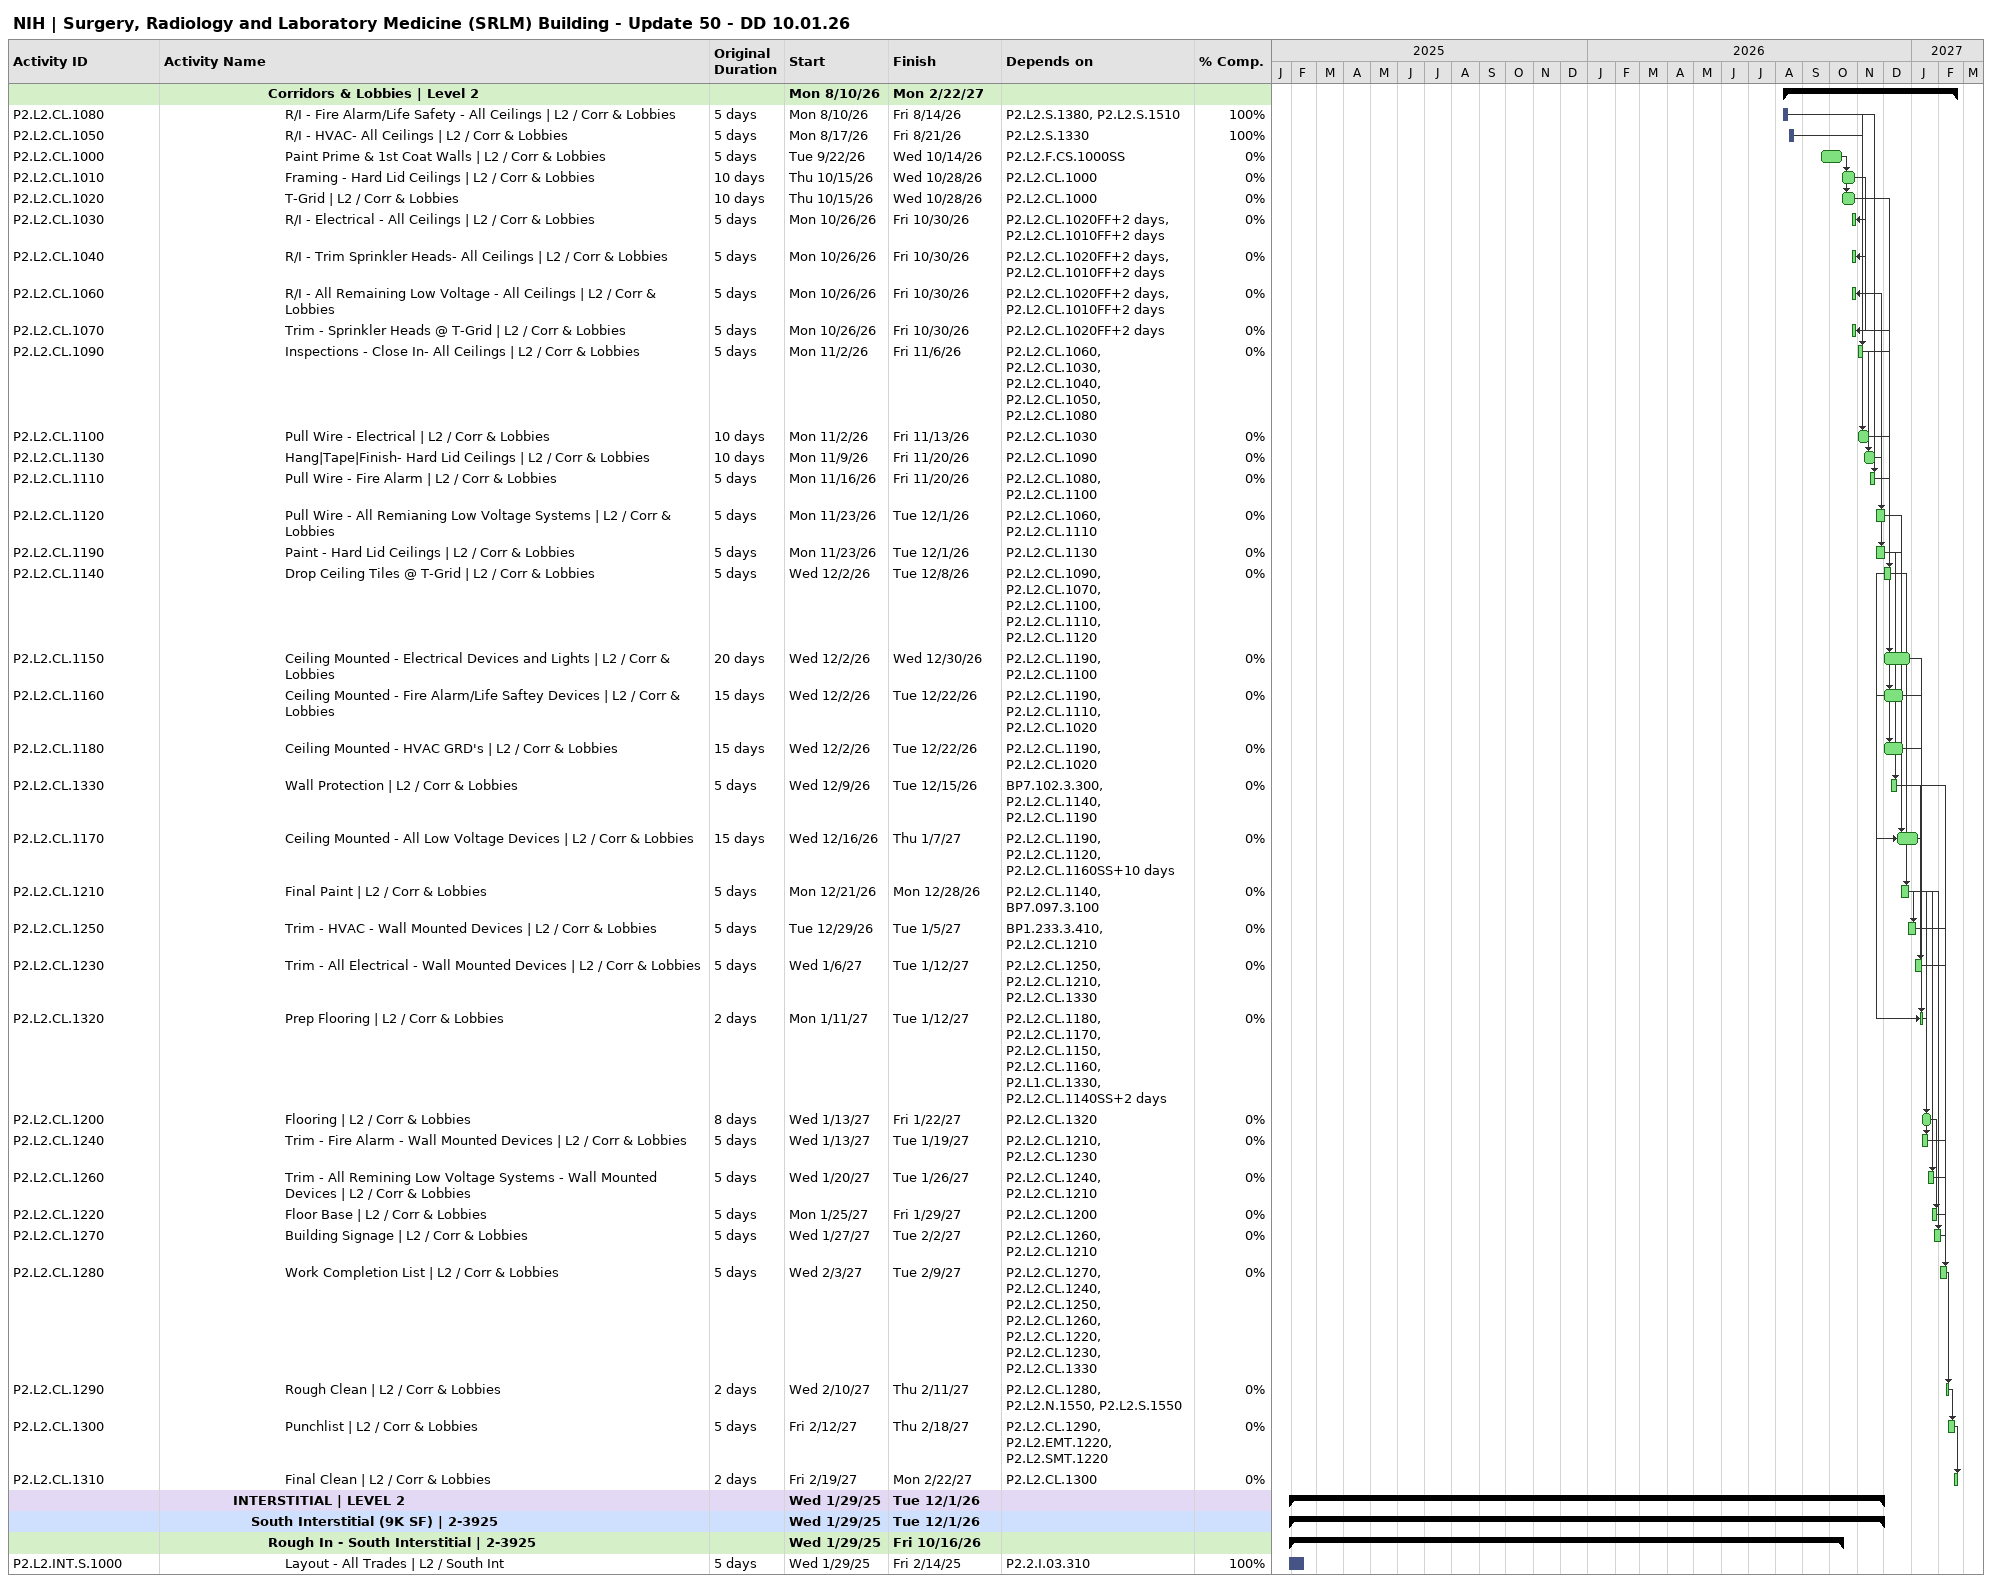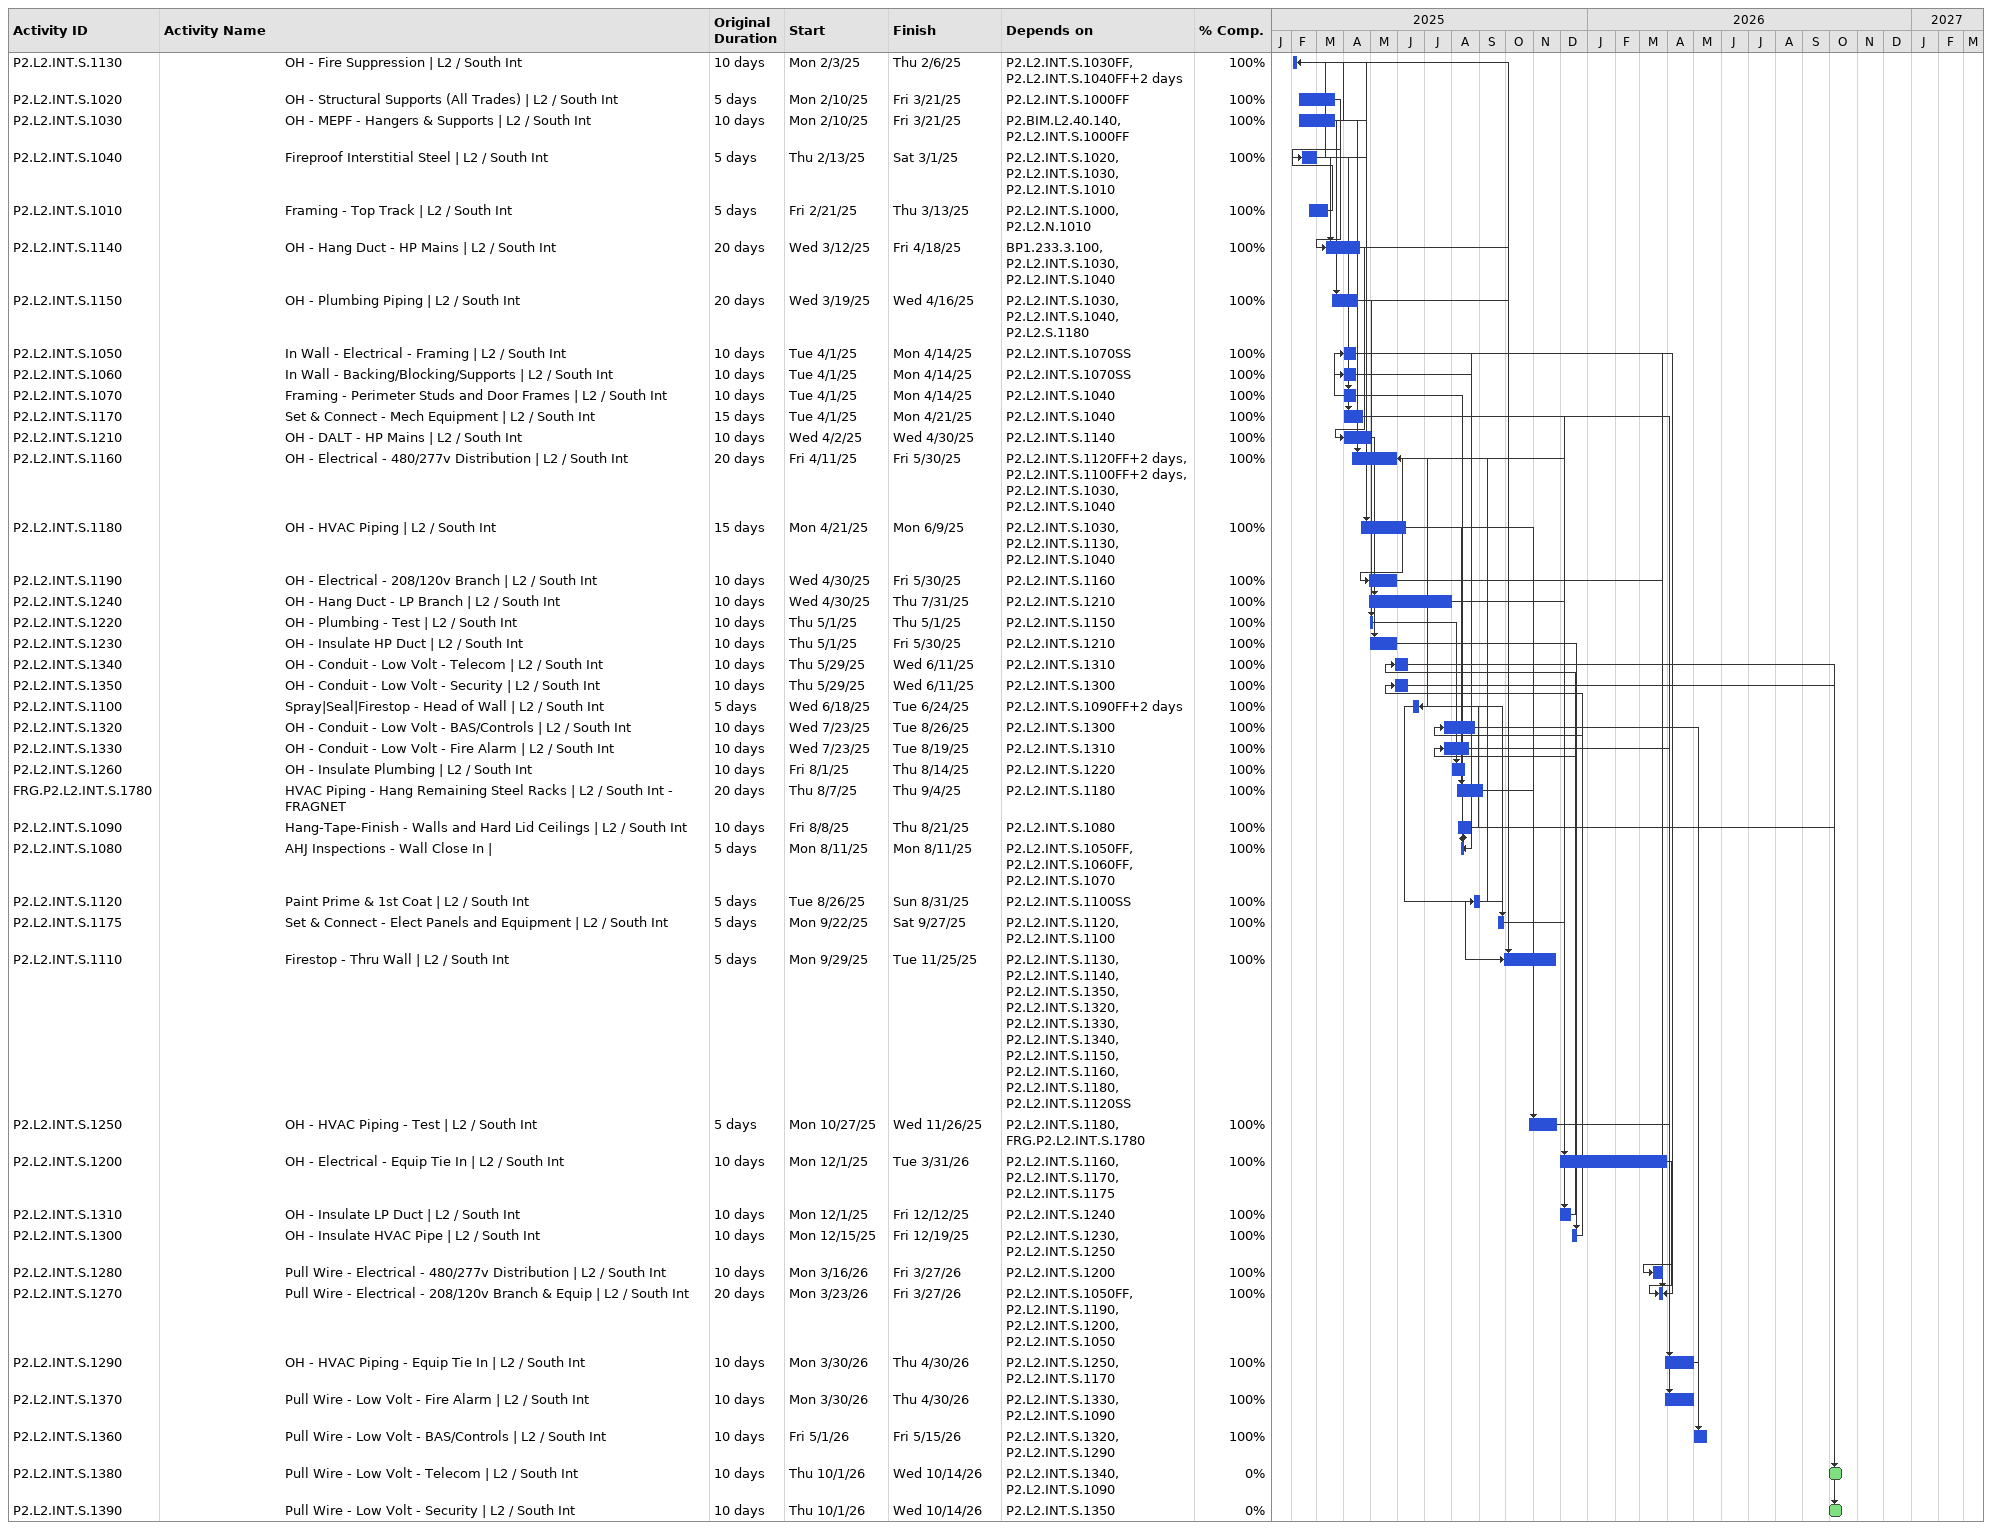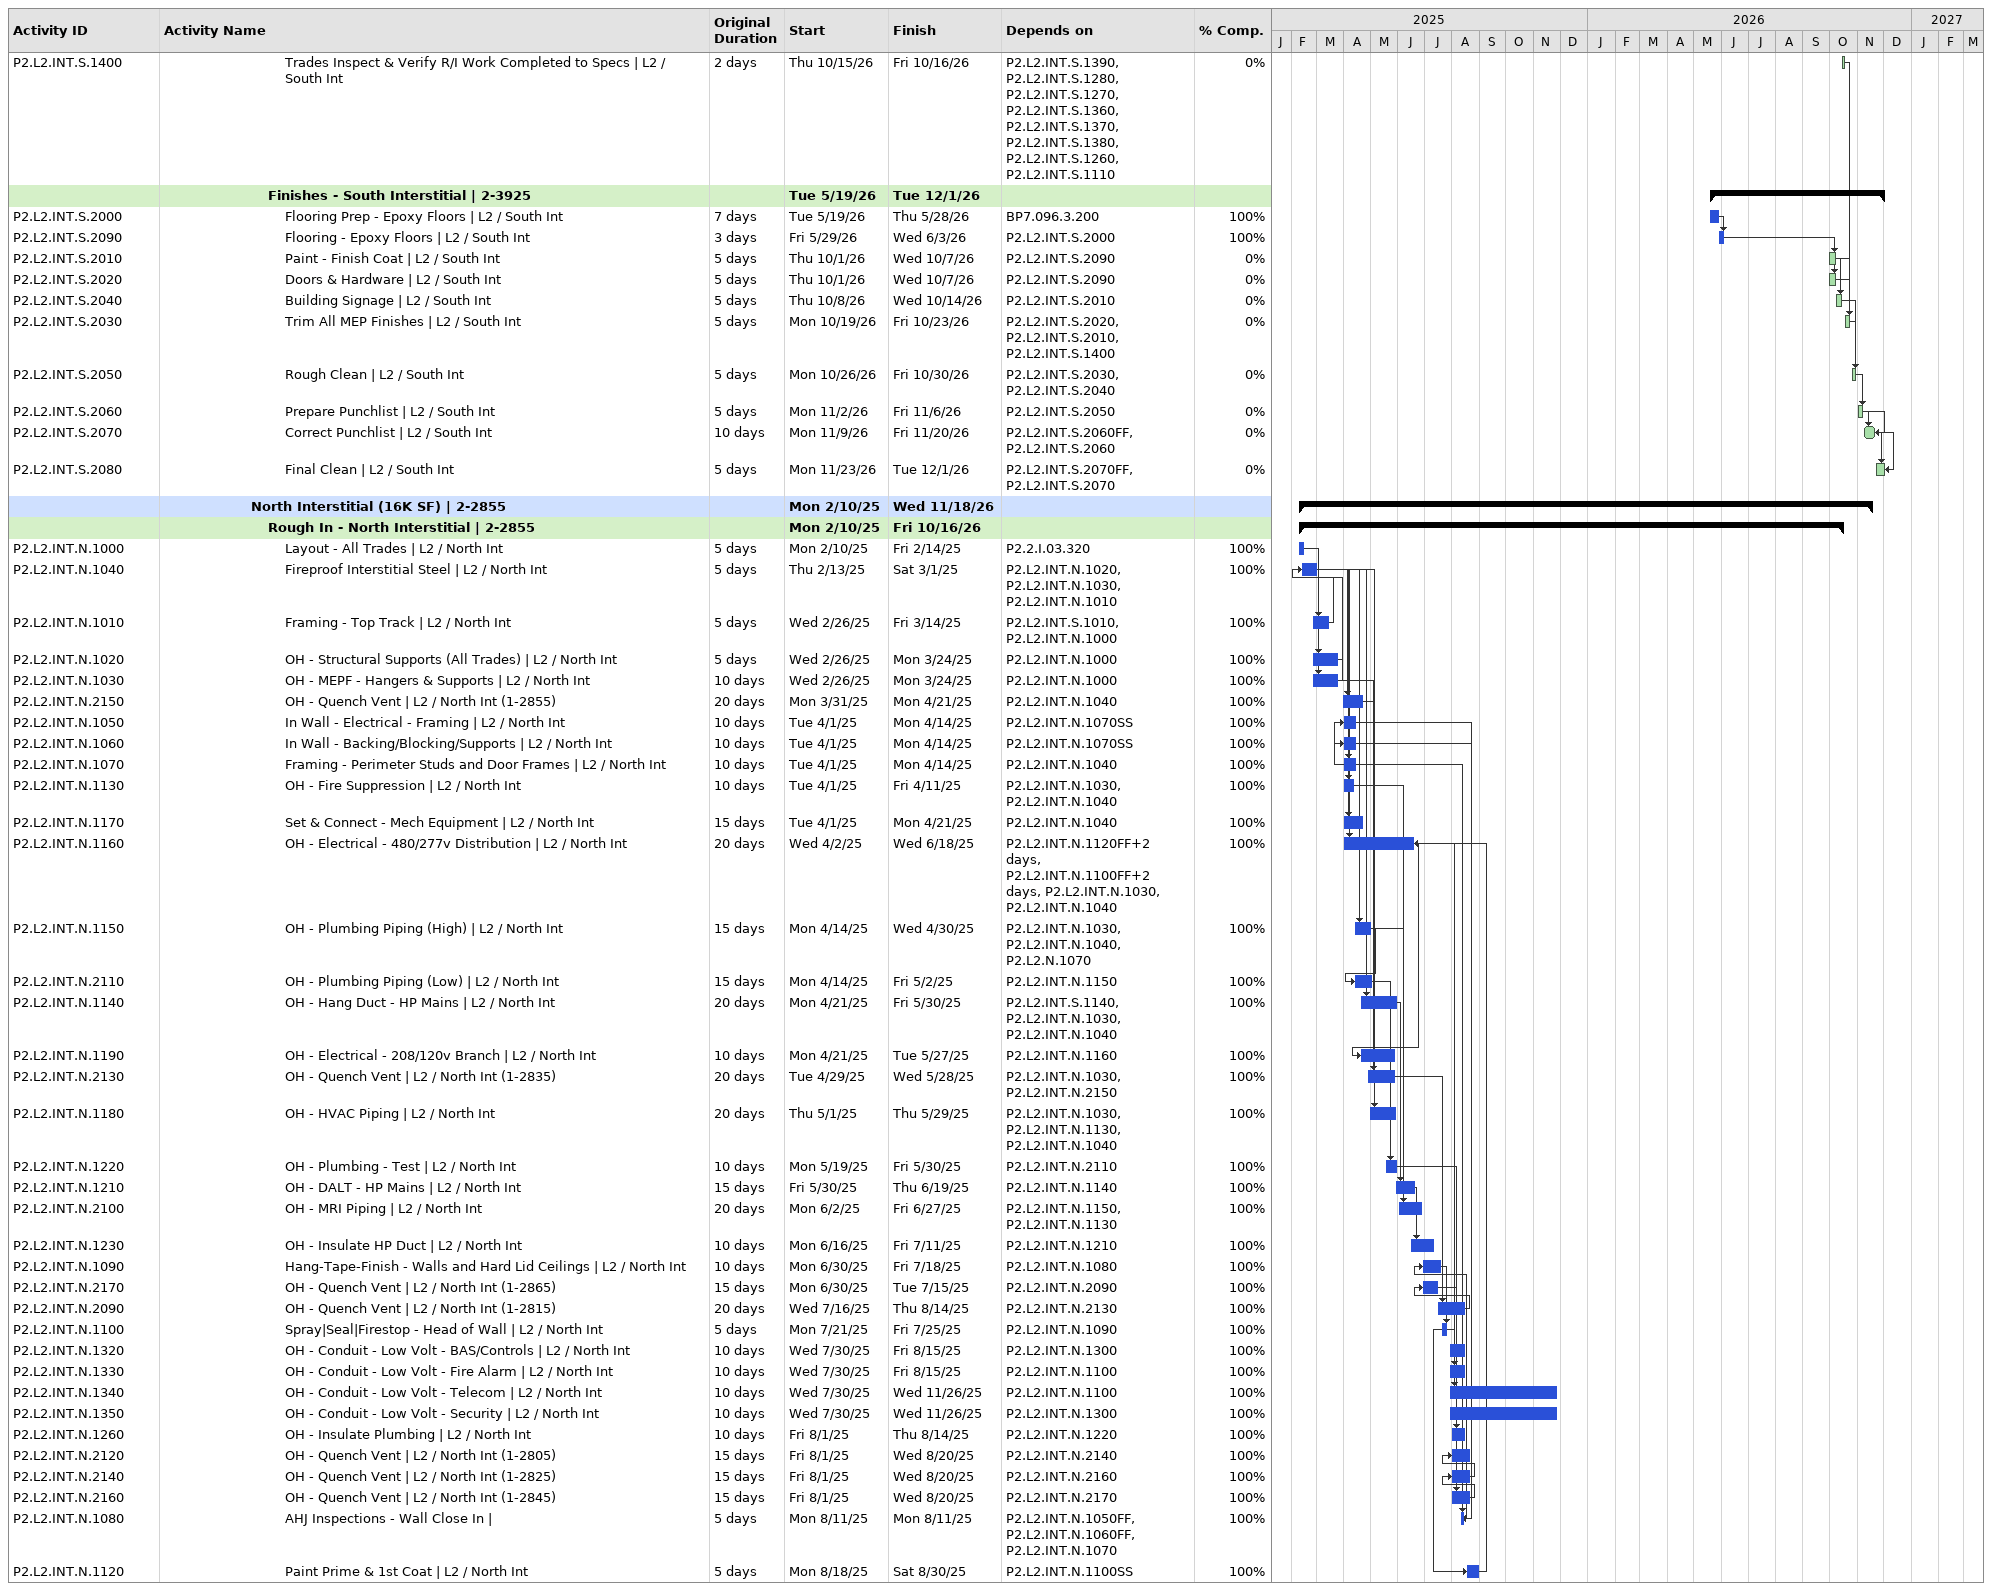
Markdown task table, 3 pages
NIH | Surgery, Radiology and Laboratory Medicine (SRLM) Building - Update 50 - DD 10.01.26

| ID | Level | Task | Original duration | Start | Finish | Predecessors | % complete |
|---|---|---|---|---|---|---|---|
|  | 7 | **Corridors & Lobbies \| Level 2** |  | 2026-08-10 | 2027-02-22 |  |  |
| P2.L2.CL.1080 | 8 | R/I - Fire Alarm/Life Safety - All Ceilings \| L2 / Corr & Lobbies | 5d | 2026-08-10 | 2026-08-14 | P2.L2.S.1380, P2.L2.S.1510 | 100 |
| P2.L2.CL.1050 | 8 | R/I - HVAC- All Ceilings \| L2 / Corr & Lobbies | 5d | 2026-08-17 | 2026-08-21 | P2.L2.S.1330 | 100 |
| P2.L2.CL.1000 | 8 | Paint Prime & 1st Coat Walls \| L2 / Corr & Lobbies | 5d | 2026-09-22 | 2026-10-14 | P2.L2.F.CS.1000SS | 0 |
| P2.L2.CL.1010 | 8 | Framing - Hard Lid Ceilings \| L2 / Corr & Lobbies | 10d | 2026-10-15 | 2026-10-28 | P2.L2.CL.1000 | 0 |
| P2.L2.CL.1020 | 8 | T-Grid \| L2 / Corr & Lobbies | 10d | 2026-10-15 | 2026-10-28 | P2.L2.CL.1000 | 0 |
| P2.L2.CL.1030 | 8 | R/I - Electrical - All Ceilings \| L2 / Corr & Lobbies | 5d | 2026-10-26 | 2026-10-30 | P2.L2.CL.1020FF+2d, P2.L2.CL.1010FF+2d | 0 |
| P2.L2.CL.1040 | 8 | R/I - Trim Sprinkler Heads- All Ceilings \| L2 / Corr & Lobbies | 5d | 2026-10-26 | 2026-10-30 | P2.L2.CL.1020FF+2d, P2.L2.CL.1010FF+2d | 0 |
| P2.L2.CL.1060 | 8 | R/I - All Remaining Low Voltage - All Ceilings \| L2 / Corr & Lobbies | 5d | 2026-10-26 | 2026-10-30 | P2.L2.CL.1020FF+2d, P2.L2.CL.1010FF+2d | 0 |
| P2.L2.CL.1070 | 8 | Trim - Sprinkler Heads @ T-Grid \| L2 / Corr & Lobbies | 5d | 2026-10-26 | 2026-10-30 | P2.L2.CL.1020FF+2d | 0 |
| P2.L2.CL.1090 | 8 | Inspections - Close In- All Ceilings \| L2 / Corr & Lobbies | 5d | 2026-11-02 | 2026-11-06 | P2.L2.CL.1060, P2.L2.CL.1030, P2.L2.CL.1040, P2.L2.CL.1050, P2.L2.CL.1080 | 0 |
| P2.L2.CL.1100 | 8 | Pull Wire - Electrical \| L2 / Corr & Lobbies | 10d | 2026-11-02 | 2026-11-13 | P2.L2.CL.1030 | 0 |
| P2.L2.CL.1130 | 8 | Hang\|Tape\|Finish- Hard Lid Ceilings \| L2 / Corr & Lobbies | 10d | 2026-11-09 | 2026-11-20 | P2.L2.CL.1090 | 0 |
| P2.L2.CL.1110 | 8 | Pull Wire - Fire Alarm \| L2 / Corr & Lobbies | 5d | 2026-11-16 | 2026-11-20 | P2.L2.CL.1080, P2.L2.CL.1100 | 0 |
| P2.L2.CL.1120 | 8 | Pull Wire - All Remianing Low Voltage Systems \| L2 / Corr & Lobbies | 5d | 2026-11-23 | 2026-12-01 | P2.L2.CL.1060, P2.L2.CL.1110 | 0 |
| P2.L2.CL.1190 | 8 | Paint - Hard Lid Ceilings \| L2 / Corr & Lobbies | 5d | 2026-11-23 | 2026-12-01 | P2.L2.CL.1130 | 0 |
| P2.L2.CL.1140 | 8 | Drop Ceiling Tiles @ T-Grid \| L2 / Corr & Lobbies | 5d | 2026-12-02 | 2026-12-08 | P2.L2.CL.1090, P2.L2.CL.1070, P2.L2.CL.1100, P2.L2.CL.1110, P2.L2.CL.1120 | 0 |
| P2.L2.CL.1150 | 8 | Ceiling Mounted - Electrical Devices and Lights \| L2 / Corr & Lobbies | 20d | 2026-12-02 | 2026-12-30 | P2.L2.CL.1190, P2.L2.CL.1100 | 0 |
| P2.L2.CL.1160 | 8 | Ceiling Mounted - Fire Alarm/Life Saftey Devices \| L2 / Corr & Lobbies | 15d | 2026-12-02 | 2026-12-22 | P2.L2.CL.1190, P2.L2.CL.1110, P2.L2.CL.1020 | 0 |
| P2.L2.CL.1180 | 8 | Ceiling Mounted - HVAC GRD's \| L2 / Corr & Lobbies | 15d | 2026-12-02 | 2026-12-22 | P2.L2.CL.1190, P2.L2.CL.1020 | 0 |
| P2.L2.CL.1330 | 8 | Wall Protection \| L2 / Corr & Lobbies | 5d | 2026-12-09 | 2026-12-15 | BP7.102.3.300, P2.L2.CL.1140, P2.L2.CL.1190 | 0 |
| P2.L2.CL.1170 | 8 | Ceiling Mounted - All Low Voltage Devices \| L2 / Corr & Lobbies | 15d | 2026-12-16 | 2027-01-07 | P2.L2.CL.1190, P2.L2.CL.1120, P2.L2.CL.1160SS+10d | 0 |
| P2.L2.CL.1210 | 8 | Final Paint \| L2 / Corr & Lobbies | 5d | 2026-12-21 | 2026-12-28 | P2.L2.CL.1140, BP7.097.3.100 | 0 |
| P2.L2.CL.1250 | 8 | Trim - HVAC - Wall Mounted Devices \| L2 / Corr & Lobbies | 5d | 2026-12-29 | 2027-01-05 | BP1.233.3.410, P2.L2.CL.1210 | 0 |
| P2.L2.CL.1230 | 8 | Trim - All Electrical - Wall Mounted Devices \| L2 / Corr & Lobbies | 5d | 2027-01-06 | 2027-01-12 | P2.L2.CL.1250, P2.L2.CL.1210, P2.L2.CL.1330 | 0 |
| P2.L2.CL.1320 | 8 | Prep Flooring \| L2 / Corr & Lobbies | 2d | 2027-01-11 | 2027-01-12 | P2.L2.CL.1180, P2.L2.CL.1170, P2.L2.CL.1150, P2.L2.CL.1160, P2.L1.CL.1330, P2.L2.CL.1140SS+2d | 0 |
| P2.L2.CL.1200 | 8 | Flooring \| L2 / Corr & Lobbies | 8d | 2027-01-13 | 2027-01-22 | P2.L2.CL.1320 | 0 |
| P2.L2.CL.1240 | 8 | Trim - Fire Alarm - Wall Mounted Devices \| L2 / Corr & Lobbies | 5d | 2027-01-13 | 2027-01-19 | P2.L2.CL.1210, P2.L2.CL.1230 | 0 |
| P2.L2.CL.1260 | 8 | Trim - All Remining Low Voltage Systems - Wall Mounted Devices \| L2 / Corr & Lobbies | 5d | 2027-01-20 | 2027-01-26 | P2.L2.CL.1240, P2.L2.CL.1210 | 0 |
| P2.L2.CL.1220 | 8 | Floor Base \| L2 / Corr & Lobbies | 5d | 2027-01-25 | 2027-01-29 | P2.L2.CL.1200 | 0 |
| P2.L2.CL.1270 | 8 | Building Signage \| L2 / Corr & Lobbies | 5d | 2027-01-27 | 2027-02-02 | P2.L2.CL.1260, P2.L2.CL.1210 | 0 |
| P2.L2.CL.1280 | 8 | Work Completion List \| L2 / Corr & Lobbies | 5d | 2027-02-03 | 2027-02-09 | P2.L2.CL.1270, P2.L2.CL.1240, P2.L2.CL.1250, P2.L2.CL.1260, P2.L2.CL.1220, P2.L2.CL.1230, P2.L2.CL.1330 | 0 |
| P2.L2.CL.1290 | 8 | Rough Clean \| L2 / Corr & Lobbies | 2d | 2027-02-10 | 2027-02-11 | P2.L2.CL.1280, P2.L2.N.1550, P2.L2.S.1550 | 0 |
| P2.L2.CL.1300 | 8 | Punchlist \| L2 / Corr & Lobbies | 5d | 2027-02-12 | 2027-02-18 | P2.L2.CL.1290, P2.L2.EMT.1220, P2.L2.SMT.1220 | 0 |
| P2.L2.CL.1310 | 8 | Final Clean \| L2 / Corr & Lobbies | 2d | 2027-02-19 | 2027-02-22 | P2.L2.CL.1300 | 0 |
|  | 5 | **INTERSTITIAL \| LEVEL 2** |  | 2025-01-29 | 2026-12-01 |  |  |
|  | 6 | **South Interstitial (9K SF) \| 2-3925** |  | 2025-01-29 | 2026-12-01 |  |  |
|  | 7 | **Rough In - South Interstitial \| 2-3925** |  | 2025-01-29 | 2026-10-16 |  |  |
| P2.L2.INT.S.1000 | 8 | Layout - All Trades \| L2 / South Int | 5d | 2025-01-29 | 2025-02-14 | P2.2.I.03.310 | 100 |
| P2.L2.INT.S.1130 | 8 | OH - Fire Suppression \| L2 / South Int | 10d | 2025-02-03 | 2025-02-06 | P2.L2.INT.S.1030FF, P2.L2.INT.S.1040FF+2d | 100 |
| P2.L2.INT.S.1020 | 8 | OH - Structural Supports (All Trades) \| L2 / South Int | 5d | 2025-02-10 | 2025-03-21 | P2.L2.INT.S.1000FF | 100 |
| P2.L2.INT.S.1030 | 8 | OH - MEPF - Hangers & Supports \| L2 / South Int | 10d | 2025-02-10 | 2025-03-21 | P2.BIM.L2.40.140, P2.L2.INT.S.1000FF | 100 |
| P2.L2.INT.S.1040 | 8 | Fireproof Interstitial Steel \| L2 / South Int | 5d | 2025-02-13 | 2025-03-01 | P2.L2.INT.S.1020, P2.L2.INT.S.1030, P2.L2.INT.S.1010 | 100 |
| P2.L2.INT.S.1010 | 8 | Framing - Top Track \| L2 / South Int | 5d | 2025-02-21 | 2025-03-13 | P2.L2.INT.S.1000, P2.L2.N.1010 | 100 |
| P2.L2.INT.S.1140 | 8 | OH - Hang Duct - HP Mains \| L2 / South Int | 20d | 2025-03-12 | 2025-04-18 | BP1.233.3.100, P2.L2.INT.S.1030, P2.L2.INT.S.1040 | 100 |
| P2.L2.INT.S.1150 | 8 | OH - Plumbing Piping \| L2 / South Int | 20d | 2025-03-19 | 2025-04-16 | P2.L2.INT.S.1030, P2.L2.INT.S.1040, P2.L2.S.1180 | 100 |
| P2.L2.INT.S.1050 | 8 | In Wall - Electrical - Framing \| L2 / South Int | 10d | 2025-04-01 | 2025-04-14 | P2.L2.INT.S.1070SS | 100 |
| P2.L2.INT.S.1060 | 8 | In Wall - Backing/Blocking/Supports \| L2 / South Int | 10d | 2025-04-01 | 2025-04-14 | P2.L2.INT.S.1070SS | 100 |
| P2.L2.INT.S.1070 | 8 | Framing - Perimeter Studs and Door Frames \| L2 / South Int | 10d | 2025-04-01 | 2025-04-14 | P2.L2.INT.S.1040 | 100 |
| P2.L2.INT.S.1170 | 8 | Set & Connect - Mech Equipment \| L2 / South Int | 15d | 2025-04-01 | 2025-04-21 | P2.L2.INT.S.1040 | 100 |
| P2.L2.INT.S.1210 | 8 | OH - DALT - HP Mains \| L2 / South Int | 10d | 2025-04-02 | 2025-04-30 | P2.L2.INT.S.1140 | 100 |
| P2.L2.INT.S.1160 | 8 | OH - Electrical - 480/277v Distribution \| L2 / South Int | 20d | 2025-04-11 | 2025-05-30 | P2.L2.INT.S.1120FF+2d, P2.L2.INT.S.1100FF+2d, P2.L2.INT.S.1030, P2.L2.INT.S.1040 | 100 |
| P2.L2.INT.S.1180 | 8 | OH - HVAC Piping \| L2 / South Int | 15d | 2025-04-21 | 2025-06-09 | P2.L2.INT.S.1030, P2.L2.INT.S.1130, P2.L2.INT.S.1040 | 100 |
| P2.L2.INT.S.1190 | 8 | OH - Electrical - 208/120v Branch \| L2 / South Int | 10d | 2025-04-30 | 2025-05-30 | P2.L2.INT.S.1160 | 100 |
| P2.L2.INT.S.1240 | 8 | OH - Hang Duct - LP Branch \| L2 / South Int | 10d | 2025-04-30 | 2025-07-31 | P2.L2.INT.S.1210 | 100 |
| P2.L2.INT.S.1220 | 8 | OH - Plumbing - Test \| L2 / South Int | 10d | 2025-05-01 | 2025-05-01 | P2.L2.INT.S.1150 | 100 |
| P2.L2.INT.S.1230 | 8 | OH - Insulate HP Duct \| L2 / South Int | 10d | 2025-05-01 | 2025-05-30 | P2.L2.INT.S.1210 | 100 |
| P2.L2.INT.S.1340 | 8 | OH - Conduit - Low Volt - Telecom \| L2 / South Int | 10d | 2025-05-29 | 2025-06-11 | P2.L2.INT.S.1310 | 100 |
| P2.L2.INT.S.1350 | 8 | OH - Conduit - Low Volt - Security \| L2 / South Int | 10d | 2025-05-29 | 2025-06-11 | P2.L2.INT.S.1300 | 100 |
| P2.L2.INT.S.1100 | 8 | Spray\|Seal\|Firestop - Head of Wall \| L2 / South Int | 5d | 2025-06-18 | 2025-06-24 | P2.L2.INT.S.1090FF+2d | 100 |
| P2.L2.INT.S.1320 | 8 | OH - Conduit - Low Volt - BAS/Controls \| L2 / South Int | 10d | 2025-07-23 | 2025-08-26 | P2.L2.INT.S.1300 | 100 |
| P2.L2.INT.S.1330 | 8 | OH - Conduit - Low Volt - Fire Alarm \| L2 / South Int | 10d | 2025-07-23 | 2025-08-19 | P2.L2.INT.S.1310 | 100 |
| P2.L2.INT.S.1260 | 8 | OH - Insulate Plumbing \| L2 / South Int | 10d | 2025-08-01 | 2025-08-14 | P2.L2.INT.S.1220 | 100 |
| FRG.P2.L2.INT.S.1780 | 8 | HVAC Piping - Hang Remaining Steel Racks \| L2 / South Int - FRAGNET | 20d | 2025-08-07 | 2025-09-04 | P2.L2.INT.S.1180 | 100 |
| P2.L2.INT.S.1090 | 8 | Hang-Tape-Finish - Walls and Hard Lid Ceilings \| L2 / South Int | 10d | 2025-08-08 | 2025-08-21 | P2.L2.INT.S.1080 | 100 |
| P2.L2.INT.S.1080 | 8 | AHJ Inspections - Wall Close In \| | 5d | 2025-08-11 | 2025-08-11 | P2.L2.INT.S.1050FF, P2.L2.INT.S.1060FF, P2.L2.INT.S.1070 | 100 |
| P2.L2.INT.S.1120 | 8 | Paint Prime & 1st Coat \| L2 / South Int | 5d | 2025-08-26 | 2025-08-31 | P2.L2.INT.S.1100SS | 100 |
| P2.L2.INT.S.1175 | 8 | Set & Connect - Elect Panels and Equipment \| L2 / South Int | 5d | 2025-09-22 | 2025-09-27 | P2.L2.INT.S.1120, P2.L2.INT.S.1100 | 100 |
| P2.L2.INT.S.1110 | 8 | Firestop - Thru Wall \| L2 / South Int | 5d | 2025-09-29 | 2025-11-25 | P2.L2.INT.S.1130, P2.L2.INT.S.1140, P2.L2.INT.S.1350, P2.L2.INT.S.1320, P2.L2.INT.S.1330, P2.L2.INT.S.1340, P2.L2.INT.S.1150, P2.L2.INT.S.1160, P2.L2.INT.S.1180, P2.L2.INT.S.1120SS | 100 |
| P2.L2.INT.S.1250 | 8 | OH - HVAC Piping - Test \| L2 / South Int | 5d | 2025-10-27 | 2025-11-26 | P2.L2.INT.S.1180, FRG.P2.L2.INT.S.1780 | 100 |
| P2.L2.INT.S.1200 | 8 | OH - Electrical - Equip Tie In \| L2 / South Int | 10d | 2025-12-01 | 2026-03-31 | P2.L2.INT.S.1160, P2.L2.INT.S.1170, P2.L2.INT.S.1175 | 100 |
| P2.L2.INT.S.1310 | 8 | OH - Insulate LP Duct \| L2 / South Int | 10d | 2025-12-01 | 2025-12-12 | P2.L2.INT.S.1240 | 100 |
| P2.L2.INT.S.1300 | 8 | OH - Insulate HVAC Pipe \| L2 / South Int | 10d | 2025-12-15 | 2025-12-19 | P2.L2.INT.S.1230, P2.L2.INT.S.1250 | 100 |
| P2.L2.INT.S.1280 | 8 | Pull Wire - Electrical - 480/277v Distribution \| L2 / South Int | 10d | 2026-03-16 | 2026-03-27 | P2.L2.INT.S.1200 | 100 |
| P2.L2.INT.S.1270 | 8 | Pull Wire - Electrical - 208/120v Branch & Equip \| L2 / South Int | 20d | 2026-03-23 | 2026-03-27 | P2.L2.INT.S.1050FF, P2.L2.INT.S.1190, P2.L2.INT.S.1200, P2.L2.INT.S.1050 | 100 |
| P2.L2.INT.S.1290 | 8 | OH - HVAC Piping - Equip Tie In \| L2 / South Int | 10d | 2026-03-30 | 2026-04-30 | P2.L2.INT.S.1250, P2.L2.INT.S.1170 | 100 |
| P2.L2.INT.S.1370 | 8 | Pull Wire - Low Volt - Fire Alarm \| L2 / South Int | 10d | 2026-03-30 | 2026-04-30 | P2.L2.INT.S.1330, P2.L2.INT.S.1090 | 100 |
| P2.L2.INT.S.1360 | 8 | Pull Wire - Low Volt - BAS/Controls \| L2 / South Int | 10d | 2026-05-01 | 2026-05-15 | P2.L2.INT.S.1320, P2.L2.INT.S.1290 | 100 |
| P2.L2.INT.S.1380 | 8 | Pull Wire - Low Volt - Telecom \| L2 / South Int | 10d | 2026-10-01 | 2026-10-14 | P2.L2.INT.S.1340, P2.L2.INT.S.1090 | 0 |
| P2.L2.INT.S.1390 | 8 | Pull Wire - Low Volt - Security \| L2 / South Int | 10d | 2026-10-01 | 2026-10-14 | P2.L2.INT.S.1350 | 0 |
| P2.L2.INT.S.1400 | 8 | Trades Inspect & Verify R/I Work Completed to Specs \| L2 / South Int | 2d | 2026-10-15 | 2026-10-16 | P2.L2.INT.S.1390, P2.L2.INT.S.1280, P2.L2.INT.S.1270, P2.L2.INT.S.1360, P2.L2.INT.S.1370, P2.L2.INT.S.1380, P2.L2.INT.S.1260, P2.L2.INT.S.1110 | 0 |
|  | 7 | **Finishes - South Interstitial \| 2-3925** |  | 2026-05-19 | 2026-12-01 |  |  |
| P2.L2.INT.S.2000 | 8 | Flooring Prep - Epoxy Floors \| L2 / South Int | 7d | 2026-05-19 | 2026-05-28 | BP7.096.3.200 | 100 |
| P2.L2.INT.S.2090 | 8 | Flooring - Epoxy Floors \| L2 / South Int | 3d | 2026-05-29 | 2026-06-03 | P2.L2.INT.S.2000 | 100 |
| P2.L2.INT.S.2010 | 8 | Paint - Finish Coat \| L2 / South Int | 5d | 2026-10-01 | 2026-10-07 | P2.L2.INT.S.2090 | 0 |
| P2.L2.INT.S.2020 | 8 | Doors & Hardware \| L2 / South Int | 5d | 2026-10-01 | 2026-10-07 | P2.L2.INT.S.2090 | 0 |
| P2.L2.INT.S.2040 | 8 | Building Signage \| L2 / South Int | 5d | 2026-10-08 | 2026-10-14 | P2.L2.INT.S.2010 | 0 |
| P2.L2.INT.S.2030 | 8 | Trim All MEP Finishes \| L2 / South Int | 5d | 2026-10-19 | 2026-10-23 | P2.L2.INT.S.2020, P2.L2.INT.S.2010, P2.L2.INT.S.1400 | 0 |
| P2.L2.INT.S.2050 | 8 | Rough Clean \| L2 / South Int | 5d | 2026-10-26 | 2026-10-30 | P2.L2.INT.S.2030, P2.L2.INT.S.2040 | 0 |
| P2.L2.INT.S.2060 | 8 | Prepare Punchlist \| L2 / South Int | 5d | 2026-11-02 | 2026-11-06 | P2.L2.INT.S.2050 | 0 |
| P2.L2.INT.S.2070 | 8 | Correct Punchlist \| L2 / South Int | 10d | 2026-11-09 | 2026-11-20 | P2.L2.INT.S.2060FF, P2.L2.INT.S.2060 | 0 |
| P2.L2.INT.S.2080 | 8 | Final Clean \| L2 / South Int | 5d | 2026-11-23 | 2026-12-01 | P2.L2.INT.S.2070FF, P2.L2.INT.S.2070 | 0 |
|  | 6 | **North Interstitial (16K SF) \| 2-2855** |  | 2025-02-10 | 2026-11-18 |  |  |
|  | 7 | **Rough In - North Interstitial \| 2-2855** |  | 2025-02-10 | 2026-10-16 |  |  |
| P2.L2.INT.N.1000 | 8 | Layout - All Trades \| L2 / North Int | 5d | 2025-02-10 | 2025-02-14 | P2.2.I.03.320 | 100 |
| P2.L2.INT.N.1040 | 8 | Fireproof Interstitial Steel \| L2 / North Int | 5d | 2025-02-13 | 2025-03-01 | P2.L2.INT.N.1020, P2.L2.INT.N.1030, P2.L2.INT.N.1010 | 100 |
| P2.L2.INT.N.1010 | 8 | Framing - Top Track \| L2 / North Int | 5d | 2025-02-26 | 2025-03-14 | P2.L2.INT.S.1010, P2.L2.INT.N.1000 | 100 |
| P2.L2.INT.N.1020 | 8 | OH - Structural Supports (All Trades) \| L2 / North Int | 5d | 2025-02-26 | 2025-03-24 | P2.L2.INT.N.1000 | 100 |
| P2.L2.INT.N.1030 | 8 | OH - MEPF - Hangers & Supports \| L2 / North Int | 10d | 2025-02-26 | 2025-03-24 | P2.L2.INT.N.1000 | 100 |
| P2.L2.INT.N.2150 | 8 | OH - Quench Vent \| L2 / North Int (1-2855) | 20d | 2025-03-31 | 2025-04-21 | P2.L2.INT.N.1040 | 100 |
| P2.L2.INT.N.1050 | 8 | In Wall - Electrical - Framing \| L2 / North Int | 10d | 2025-04-01 | 2025-04-14 | P2.L2.INT.N.1070SS | 100 |
| P2.L2.INT.N.1060 | 8 | In Wall - Backing/Blocking/Supports \| L2 / North Int | 10d | 2025-04-01 | 2025-04-14 | P2.L2.INT.N.1070SS | 100 |
| P2.L2.INT.N.1070 | 8 | Framing - Perimeter Studs and Door Frames \| L2 / North Int | 10d | 2025-04-01 | 2025-04-14 | P2.L2.INT.N.1040 | 100 |
| P2.L2.INT.N.1130 | 8 | OH - Fire Suppression \| L2 / North Int | 10d | 2025-04-01 | 2025-04-11 | P2.L2.INT.N.1030, P2.L2.INT.N.1040 | 100 |
| P2.L2.INT.N.1170 | 8 | Set & Connect - Mech Equipment \| L2 / North Int | 15d | 2025-04-01 | 2025-04-21 | P2.L2.INT.N.1040 | 100 |
| P2.L2.INT.N.1160 | 8 | OH - Electrical - 480/277v Distribution \| L2 / North Int | 20d | 2025-04-02 | 2025-06-18 | P2.L2.INT.N.1120FF+2d, P2.L2.INT.N.1100FF+2d, P2.L2.INT.N.1030, P2.L2.INT.N.1040 | 100 |
| P2.L2.INT.N.1150 | 8 | OH - Plumbing Piping (High) \| L2 / North Int | 15d | 2025-04-14 | 2025-04-30 | P2.L2.INT.N.1030, P2.L2.INT.N.1040, P2.L2.N.1070 | 100 |
| P2.L2.INT.N.2110 | 8 | OH - Plumbing Piping (Low) \| L2 / North Int | 15d | 2025-04-14 | 2025-05-02 | P2.L2.INT.N.1150 | 100 |
| P2.L2.INT.N.1140 | 8 | OH - Hang Duct - HP Mains \| L2 / North Int | 20d | 2025-04-21 | 2025-05-30 | P2.L2.INT.S.1140, P2.L2.INT.N.1030, P2.L2.INT.N.1040 | 100 |
| P2.L2.INT.N.1190 | 8 | OH - Electrical - 208/120v Branch \| L2 / North Int | 10d | 2025-04-21 | 2025-05-27 | P2.L2.INT.N.1160 | 100 |
| P2.L2.INT.N.2130 | 8 | OH - Quench Vent \| L2 / North Int (1-2835) | 20d | 2025-04-29 | 2025-05-28 | P2.L2.INT.N.1030, P2.L2.INT.N.2150 | 100 |
| P2.L2.INT.N.1180 | 8 | OH - HVAC Piping \| L2 / North Int | 20d | 2025-05-01 | 2025-05-29 | P2.L2.INT.N.1030, P2.L2.INT.N.1130, P2.L2.INT.N.1040 | 100 |
| P2.L2.INT.N.1220 | 8 | OH - Plumbing - Test \| L2 / North Int | 10d | 2025-05-19 | 2025-05-30 | P2.L2.INT.N.2110 | 100 |
| P2.L2.INT.N.1210 | 8 | OH - DALT - HP Mains \| L2 / North Int | 15d | 2025-05-30 | 2025-06-19 | P2.L2.INT.N.1140 | 100 |
| P2.L2.INT.N.2100 | 8 | OH - MRI Piping \| L2 / North Int | 20d | 2025-06-02 | 2025-06-27 | P2.L2.INT.N.1150, P2.L2.INT.N.1130 | 100 |
| P2.L2.INT.N.1230 | 8 | OH - Insulate HP Duct \| L2 / North Int | 10d | 2025-06-16 | 2025-07-11 | P2.L2.INT.N.1210 | 100 |
| P2.L2.INT.N.1090 | 8 | Hang-Tape-Finish - Walls and Hard Lid Ceilings \| L2 / North Int | 10d | 2025-06-30 | 2025-07-18 | P2.L2.INT.N.1080 | 100 |
| P2.L2.INT.N.2170 | 8 | OH - Quench Vent \| L2 / North Int (1-2865) | 15d | 2025-06-30 | 2025-07-15 | P2.L2.INT.N.2090 | 100 |
| P2.L2.INT.N.2090 | 8 | OH - Quench Vent \| L2 / North Int (1-2815) | 20d | 2025-07-16 | 2025-08-14 | P2.L2.INT.N.2130 | 100 |
| P2.L2.INT.N.1100 | 8 | Spray\|Seal\|Firestop - Head of Wall \| L2 / North Int | 5d | 2025-07-21 | 2025-07-25 | P2.L2.INT.N.1090 | 100 |
| P2.L2.INT.N.1320 | 8 | OH - Conduit - Low Volt - BAS/Controls \| L2 / North Int | 10d | 2025-07-30 | 2025-08-15 | P2.L2.INT.N.1300 | 100 |
| P2.L2.INT.N.1330 | 8 | OH - Conduit - Low Volt - Fire Alarm \| L2 / North Int | 10d | 2025-07-30 | 2025-08-15 | P2.L2.INT.N.1100 | 100 |
| P2.L2.INT.N.1340 | 8 | OH - Conduit - Low Volt - Telecom \| L2 / North Int | 10d | 2025-07-30 | 2025-11-26 | P2.L2.INT.N.1100 | 100 |
| P2.L2.INT.N.1350 | 8 | OH - Conduit - Low Volt - Security \| L2 / North Int | 10d | 2025-07-30 | 2025-11-26 | P2.L2.INT.N.1300 | 100 |
| P2.L2.INT.N.1260 | 8 | OH - Insulate Plumbing \| L2 / North Int | 10d | 2025-08-01 | 2025-08-14 | P2.L2.INT.N.1220 | 100 |
| P2.L2.INT.N.2120 | 8 | OH - Quench Vent \| L2 / North Int (1-2805) | 15d | 2025-08-01 | 2025-08-20 | P2.L2.INT.N.2140 | 100 |
| P2.L2.INT.N.2140 | 8 | OH - Quench Vent \| L2 / North Int (1-2825) | 15d | 2025-08-01 | 2025-08-20 | P2.L2.INT.N.2160 | 100 |
| P2.L2.INT.N.2160 | 8 | OH - Quench Vent \| L2 / North Int (1-2845) | 15d | 2025-08-01 | 2025-08-20 | P2.L2.INT.N.2170 | 100 |
| P2.L2.INT.N.1080 | 8 | AHJ Inspections - Wall Close In \| | 5d | 2025-08-11 | 2025-08-11 | P2.L2.INT.N.1050FF, P2.L2.INT.N.1060FF, P2.L2.INT.N.1070 | 100 |
| P2.L2.INT.N.1120 | 8 | Paint Prime & 1st Coat \| L2 / North Int | 5d | 2025-08-18 | 2025-08-30 | P2.L2.INT.N.1100SS | 100 |
